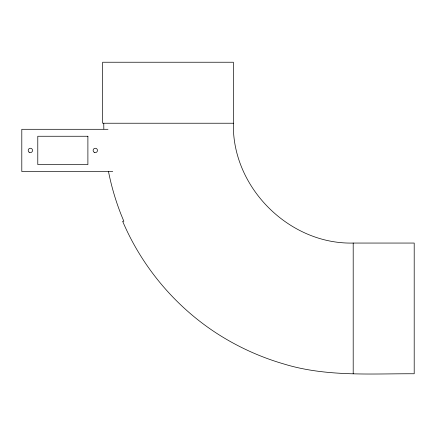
<?xml version="1.0" encoding="UTF-8"?>
<svg xmlns="http://www.w3.org/2000/svg" width="436" height="436" viewBox="0 0 436 436"><rect width="100%" height="100%" fill="white"/><g stroke="black" fill="none" stroke-linecap="round" stroke-linejoin="round"><path stroke-width="0.65" d="M233.38 123.23L102.667 123.23L102.662 62.234L233.38 62.234L233.38 123.23C231.778 187.251 289.177 244.65 353.198 243.054L414.2 243.054L414.2 373.766C370.78 373.576 326.128 376.96 283.972 364.011C259.976 357.057 237.048 346.538 216.103 332.93C174.852 305.974 141.907 266.625 122.641 221.27L123.846 221.27L121.284 215.046A249.403 249.403 0 0 1 108.504 171.588M107.992 129.296L21.8 129.296L21.8 171.539L112.739 171.539M353.198 243.054L353.198 373.766M103.839 128.936A249.403 249.403 0 0 1 103.773 123.23M87.892 136.255L37.785 136.255L37.785 164.579L87.892 164.579L87.892 136.255M94.209 152.3A2.18 2.18 0 0 0 97.473 150.415A2.18 2.18 0 0 0 94.209 148.529A2.18 2.18 0 0 0 94.209 152.3M29.119 152.197A2.18 2.18 0 0 0 32.547 150.611A2.18 2.18 0 0 0 29.463 148.442A2.18 2.18 0 0 0 29.119 152.197"/></g></svg>
